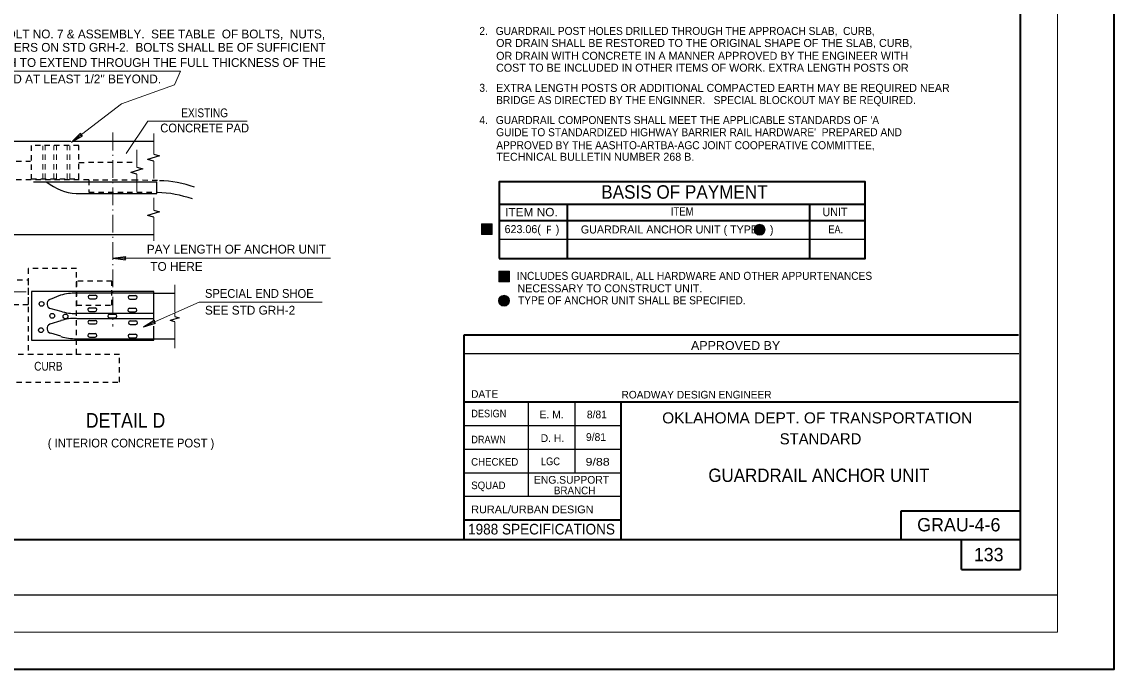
# Model space of a CAD drawing. Extents: x -68 to 845, y -11 to 259.
# Drawn here: x 697.3 to 844.7, y -11.3 to 76.1 of the extents above; entities that cross this region are included whole.
import ezdxf

# ---------------------------------------------------------------- set-up
doc = ezdxf.new("R2010")
doc.units = 0
doc.header["$LTSCALE"] = 0.48
doc.linetypes.add('DOT_DASHED', pattern=[7.7, 5, -1.2, 0.3, -1.2])
doc.linetypes.add('SHORT_DASHED', pattern=[2.7, 1.5, -1.2])
for name, color, linetype, lineweight in [('1', 7, 'Continuous', 13), ('2', 7, 'Continuous', 13), ('25', 7, 'Continuous', 25), ('26', 7, 'Continuous', 35)]:
    doc.layers.add(name, color=color, linetype=linetype, lineweight=lineweight)

msp = doc.modelspace()

# ---------------------------------------------------------------- hatches: boundary and pattern name
at = {"layer": '1'}
for points in [[(759.345, 47.3698), (760.7751, 47.3698), (760.7751, 48.7998), (759.345, 48.7998)], [(797.5995, 48.0076, 1), (796.1192, 48.0076, 1)], [(761.6713, 40.9744), (763.1014, 40.9744), (763.1014, 42.4044), (761.6713, 42.4044)], [(763.1035, 38.4144, 1), (761.6232, 38.4144, 1)]]:
    msp.add_hatch(color=256, dxfattribs=at).paths.add_polyline_path(points)

# ---------------------------------------------------------------- linework, layer by layer
for p, q in [((837.0702, -6.3191), (837.0702, 223.6635)), ((690.2855, 69.4358), (718.7016, 69.4358)), ((715.0752, 58.2063), (715.0752, 61.0103)), ((712.7954, 56.4458), (712.7954, 58.8102)), ((715.0752, 57.2728), (715.0752, 54.942)), ((712.7954, 55.5124), (712.7954, 53.1816)), ((715.0773, 50.6333), (715.0773, 52.3138)), ((715.0773, 49.6998), (715.0773, 46.503)), ((709.5885, 44.1829), (738.947, 44.1829)), ((717.9307, 36.8891), (717.9307, 40.559)), ((690.6722, 39.6281), (697.8619, 39.6281)), ((717.9307, 36.2821), (717.9307, 36.7077)), ((717.9307, 35.5878), (717.9307, 31.9957)), ((477.0972, -6.3191), (837.0702, -6.3191))]:
    msp.add_line(p, q, dxfattribs=at)
at = {"layer": '1', "lineweight": 40}
for p, q in [((832.0702, 2.124), (832.0702, 211.1647)), ((507.0949, 6.18), (832.0702, 6.18))]:
    msp.add_line(p, q, dxfattribs=at)
at = {"layer": '1', "lineweight": 25}
for p, q in [((703.9882, 59.844), (705.1863, 61.0527)), ((703.9882, 59.844), (705.4679, 60.6848)), ((694.7332, 59.9543), (703.8747, 59.9543)), ((704.2713, 59.9543), (715.0752, 59.9543)), ((715.0752, 57.2728), (714.2522, 57.4925)), ((712.7954, 55.5124), (711.9724, 55.732)), ((698.8348, 54.4903), (715.4966, 54.4903)), ((715.0773, 49.6998), (714.2542, 49.9194)), ((694.7332, 47.3601), (715.0773, 47.3601)), ((709.5888, 44.1821), (711.2748, 44.4138)), ((709.5888, 44.1821), (711.2748, 43.9504)), ((702.5102, 39.1517), (701.0891, 38.5882)), ((704.642, 39.4703), (715.08, 39.4703)), ((706.4552, 39.1762), (707.2392, 39.1762)), ((706.4552, 38.6862), (707.2392, 38.6862)), ((711.8457, 39.1272), (712.6297, 39.1272)), ((711.8457, 38.6372), (712.6297, 38.6372)), ((715.08, 39.4457), (717.9307, 39.4457)), ((701.1871, 37.3631), (702.5593, 36.9955)), ((706.4061, 37.461), (707.1902, 37.461)), ((706.4061, 36.971), (707.1902, 36.971)), ((711.7967, 37.412), (712.5808, 37.412)), ((711.7967, 36.922), (712.5808, 36.922)), ((702.5348, 35.7214), (701.0646, 35.2557)), ((704.6909, 36.0154), (715.08, 36.0154)), ((704.7155, 36.7259), (715.08, 36.7259)), ((706.4307, 35.7703), (707.2147, 35.7703)), ((709.1014, 36.6035), (709.8855, 36.6035)), ((709.1014, 36.1134), (709.8855, 36.1134)), ((711.8947, 35.6968), (712.6788, 35.6968)), ((713.7023, 34.9042), (715.15, 35.7991)), ((717.9307, 35.5878), (717.3186, 35.7512)), ((702.5593, 33.6141), (701.1871, 34.0307)), ((706.4061, 33.9817), (707.1902, 33.9817)), ((706.4307, 35.2803), (707.2147, 35.2803)), ((711.8947, 35.2068), (712.6788, 35.2068)), ((713.7023, 34.9042), (715.3376, 35.3754)), ((704.7155, 33.2956), (715.08, 33.2956)), ((706.4061, 33.4917), (707.1902, 33.4917)), ((711.8457, 33.9082), (712.6297, 33.9082)), ((711.8457, 33.4182), (712.6297, 33.4182)), ((715.08, 33.2956), (717.9307, 33.2956)), ((492.096, -1.3193), (837.0702, -1.3193))]:
    msp.add_line(p, q, dxfattribs=at)
at = {"layer": '1', "linetype": 'DOT_DASHED'}
msp.add_line((709.5443, 61.1214), (709.5443, 34.9302), dxfattribs=at)
at = {"layer": '1', "linetype": 'SHORT_DASHED'}
for p, q in [((700.1044, 54.8679), (700.1044, 59.3348)), ((700.4427, 54.8679), (700.4427, 59.3348)), ((701.6037, 54.8679), (701.6037, 59.3772)), ((701.9419, 54.8679), (701.9419, 59.3772)), ((703.4001, 54.8679), (703.4001, 59.3348)), ((703.7383, 54.8679), (703.7383, 59.3348))]:
    msp.add_line(p, q, dxfattribs=at)
at = {"layer": '1', "linetype": 'SHORT_DASHED', "lineweight": 25}
for p, q in [((691.3384, 57.2591), (698.4673, 57.2591)), ((704.9605, 57.1121), (712.7954, 57.1247)), ((691.3384, 54.8091), (712.2867, 54.7598)), ((712.2622, 54.7598), (715.7661, 54.6863))]:
    msp.add_line(p, q, dxfattribs=at)
at = {"layer": '1', "lineweight": 35}
msp.add_lwpolyline([(471.0087, -11.3371), (844.7178, -11.3371), (844.7178, 259.2965), (471.0087, 259.2965)], close=True, dxfattribs=at)
at = {"layer": '1'}
for points in [[(718.7016, 69.4358), (717.8793, 67.5847), (710.7246, 65.0279), (703.9875, 59.8446)], [(711.3771, 58.3274), (714.2822, 62.6533), (727.6917, 62.6533)], [(737.8202, 38.2415), (721.2328, 38.2415), (713.7017, 34.9049)]]:
    msp.add_lwpolyline(points, dxfattribs=at)
at = {"layer": '1', "lineweight": 25}
for points in [[(705.1863, 61.0527), (705.225, 60.7876), (705.4679, 60.6848)], [(715.0752, 58.2063), (715.8727, 57.9936), (714.2522, 57.4925)], [(712.7954, 56.4458), (713.5931, 56.2331), (711.9724, 55.732)], [(704.6175, 52.8976), (715.4966, 52.8976), (715.4966, 54.4903)], [(715.0773, 50.6333), (715.8749, 50.4206), (714.2542, 49.9194)], [(711.2748, 44.4138), (711.1444, 44.1797), (711.2748, 43.9504)], [(715.08, 35.837), (715.08, 39.6662), (698.5653, 39.6662), (698.5653, 33.0996), (715.08, 33.0996), (715.08, 35.0027)], [(715.15, 35.7991), (715.1255, 35.5322), (715.3376, 35.3754)], [(717.9307, 36.2821), (718.524, 36.1238), (717.3186, 35.7512)]]:
    msp.add_lwpolyline(points, dxfattribs=at)
at = {"layer": '1', "linetype": 'SHORT_DASHED', "lineweight": 25}
for points in [[(698.5408, 54.8823), (704.9605, 54.8823), (704.9605, 59.3908), (698.5408, 59.3908)], [(698.1487, 31.1884), (704.6665, 31.1884), (704.6665, 42.7781), (698.1487, 42.7781)], [(698.1487, 37.8776), (694.0569, 37.8776), (694.0569, 41.2344), (698.1487, 41.2344)], [(704.642, 37.8286), (709.4444, 37.8286), (709.4444, 41.0629), (704.642, 41.0629)], [(690.0629, 27.415), (710.4736, 27.415), (710.4736, 31.1638), (690.0629, 31.1638)]]:
    msp.add_lwpolyline(points, close=True, dxfattribs=at)
msp.add_lwpolyline([(706.3326, 54.7598), (706.3326, 53.0691), (715.4221, 53.0691)], dxfattribs=at)
at = {"layer": '1'}
for points in [[(759.345, 47.3698), (760.7751, 47.3698), (760.7751, 48.7998), (759.345, 48.7998)], [(761.6713, 40.9744), (763.1014, 40.9744), (763.1014, 42.4044), (761.6713, 42.4044)]]:
    msp.add_lwpolyline(points, close=True, dxfattribs=at)
for centre in [(796.8594, 48.0076), (762.3634, 38.4144)]:
    msp.add_circle(centre, 0.7401, dxfattribs=at)
at = {"layer": '1', "lineweight": 25}
for centre in [(699.9375, 38.0001), (701.3831, 36.3829), (703.1718, 36.3094), (699.864, 34.4472)]:
    msp.add_circle(centre, 0.3195, dxfattribs=at)
for centre, radius, start, end in [((715.4333, 39.2105), 15.4328, 70.46778, 88.40048), ((705.1363, 60.0361), 7.1573, 231.41583, 265.84384), ((715.1393, 37.6178), 15.4328, 70.46778, 88.40048), ((701.3246, 38.0009), 0.6525, 115.84876, 257.83679), ((704.4775, 32.9139), 6.5334, 88.77249, 107.29893), ((706.4796, 38.9312), 0.2462, 95.71059, 264.28941), ((707.2147, 38.9312), 0.2462, 275.71059, 84.28941), ((711.8702, 38.8822), 0.2462, 95.71059, 264.28941), ((712.6053, 38.8822), 0.2462, 275.71059, 84.28941), ((704.4775, 43.2334), 6.5334, 252.70107, 271.22751), ((706.4306, 37.216), 0.2462, 95.71059, 264.28941), ((707.1657, 37.216), 0.2462, 275.71059, 84.28941), ((711.8212, 37.167), 0.2462, 95.71059, 264.28941), ((712.5562, 37.167), 0.2462, 275.71059, 84.28941), ((704.502, 29.508), 6.5334, 88.77249, 107.29893), ((706.4551, 35.5254), 0.2462, 95.71059, 264.28941), ((707.1902, 35.5254), 0.2462, 275.71059, 84.28941), ((709.1259, 36.3584), 0.2462, 95.71059, 264.28941), ((709.861, 36.3584), 0.2462, 275.71059, 84.28941), ((711.9192, 35.4518), 0.2462, 95.71059, 264.28941), ((712.6543, 35.4518), 0.2462, 275.71059, 84.28941), ((701.3246, 34.6686), 0.6525, 115.84876, 257.83679), ((706.4306, 33.7367), 0.2462, 95.71059, 264.28941), ((707.1657, 33.7367), 0.2462, 275.71059, 84.28941), ((704.502, 39.8275), 6.5334, 252.70107, 271.22751), ((711.8702, 33.6632), 0.2462, 95.71059, 264.28941), ((712.6053, 33.6632), 0.2462, 275.71059, 84.28941)]:
    msp.add_arc(centre, radius, start, end, dxfattribs=at)
at = {"layer": '25', "lineweight": 40}
for p, q in [((756.939, 33.7732), (756.939, 6.18)), ((831.8277, 33.7732), (756.939, 33.7732)), ((756.939, 24.7867), (831.8277, 24.7867)), ((778.1104, 24.7867), (778.1104, 6.18)), ((815.9824, 10.0429), (832.0702, 10.0429)), ((815.9824, 6.18), (815.9824, 10.0429)), ((824.091, 2.124), (824.091, 6.18)), ((824.091, 2.124), (832.0702, 2.124))]:
    msp.add_line(p, q, dxfattribs=at)
at = {"layer": '25'}
for p, q in [((756.9492, 31.2769), (831.8378, 31.2769)), ((765.6067, 24.7867), (765.6067, 12.0375)), ((771.9267, 24.7867), (771.9267, 15.201)), ((756.9492, 21.5914), (778.1172, 21.5914)), ((756.9492, 18.3964), (778.1172, 18.3964)), ((756.9492, 15.201), (778.0962, 15.201)), ((756.9492, 12.0057), (778.0962, 12.0057))]:
    msp.add_line(p, q, dxfattribs=at)
at = {"layer": '25', "lineweight": 35}
msp.add_line((756.939, 8.8102), (778.1104, 8.8102), dxfattribs=at)
at = {"layer": '26'}
for p, q in [((761.6717, 51.4668), (811.1282, 51.4668)), ((770.9316, 44.1397), (770.9316, 51.3618)), ((803.6545, 44.1397), (803.6545, 51.4676)), ((761.8194, 49.2539), (811.1282, 49.2539))]:
    msp.add_line(p, q, dxfattribs=at)
at = {"layer": '26', "lineweight": 25}
msp.add_line((761.7456, 46.7456), (811.1282, 46.7456), dxfattribs=at)
at = {"layer": '26'}
msp.add_lwpolyline([(761.7133, 44.1397), (811.1282, 44.1397), (811.1282, 54.4926), (761.7133, 54.4926)], close=True, dxfattribs=at)

# ---------------------------------------------------------------- texts
at = {"layer": '1'}
for s, height, width, p in [('2.', 1.08, 0.95, (759.0339, 74.3211)), ('3.', 1.08, 0.95, (759.034, 66.6407)), ('BRIDGE AS DIRECTED BY THE ENGINNER.   SPECIAL BLOCKOUT MAY BE REQUIRED.', 1.08, 0.95, (761.3032, 64.9832)), ('EXISTING', 1.188, 0.85, (718.8028, 63.203)), ('CONCRETE PAD', 1.188, 0.95, (715.9612, 61.1575)), ('4.', 1.08, 0.95, (759.034, 62.2828)), ("GUARDRAIL COMPONENTS SHALL MEET THE APPLICABLE STANDARDS OF 'A", 1.08, 0.95, (761.2623, 62.2858)), ('SPECIAL END SHOE', 1.188, 0.95, (721.9954, 38.8136)), ('CURB', 1.188, 0.85, (698.9472, 28.9812)), ('DETAIL D', 1.98, 0.9, (705.9148, 21.2744)), ('( INTERIOR CONCRETE POST )', 1.188, 0.95, (700.7812, 18.6082))]:
    msp.add_text(s, height=height, dxfattribs=dict(at, width=width)).set_placement(p)
for s, height, p in [('4 EA. BOLT NO. 7 & ASSEMBLY.  SEE TABLE  OF BOLTS,  NUTS,', 1.188, (689.8355, 73.8524)), ('& WASHERS ON STD GRH-2.  BOLTS SHALL BE OF SUFFICIENT', 1.188, (689.9287, 72.0498)), ('LENGTH TO EXTEND THROUGH THE FULL THICKNESS OF THE', 1.188, (690.1153, 69.9985)), ('OR DRAIN WITH CONCRETE IN A MANNER APPROVED BY THE ENGINEER WITH', 1.08, (761.3032, 70.9597)), ('COST TO BE INCLUDED IN OTHER ITEMS OF WORK. EXTRA LENGTH POSTS OR', 1.08, (761.2926, 69.3523)), ("NUT AND AT LEAST 1/2'' BEYOND.", 1.188, (690.2175, 67.7827)), ('EXTRA LENGTH POSTS OR ADDITIONAL COMPACTED EARTH MAY BE REQUIRED NEAR ', 1.08, (761.2916, 66.6268)), ('PAY LENGTH OF ANCHOR UNIT', 1.188, (714.149, 44.7909)), ('TO HERE', 1.188, (714.6266, 42.4601)), ('SEE STD GRH-2', 1.188, (721.9954, 36.5499))]:
    msp.add_text(s, height=height, dxfattribs=at).set_placement(p)
at = {"layer": '2'}
for s, width, p in [('GUARDRAIL POST HOLES DRILLED THROUGH THE APPROACH SLAB,  CURB,', 0.95, (761.241, 74.3167)), ("GUIDE TO STANDARDIZED HIGHWAY BARRIER RAIL HARDWARE'  PREPARED AND", 0.95, (761.3035, 60.6417)), ('APPROVED BY THE AASHTO-ARTBA-AGC JOINT COOPERATIVE COMMITTEE,', 0.95, (761.3182, 58.8883)), ('F', 0.75, (768.0882, 47.4847)), ('EA.', 0.85, (806.1464, 47.521)), ('INCLUDES GUARDRAIL, ALL HARDWARE AND OTHER APPURTENANCES ', 0.95, (764.0997, 41.2432)), ('TYPE OF ANCHOR UNIT SHALL BE SPECIFIED.', 0.95, (764.2538, 37.9427))]:
    msp.add_text(s, height=1.08, dxfattribs=dict(at, width=width)).set_placement(p)
for s, p in [('OR DRAIN SHALL BE RESTORED TO THE ORIGINAL SHAPE OF THE SLAB, CURB,', (761.2986, 72.6939)), ('TECHNICAL BULLETIN NUMBER 268 B.', (761.3223, 57.3268)), ('623.06(     )', (762.4385, 47.5514)), ('GUARDRAIL ANCHOR UNIT ( TYPE    )', (772.7363, 47.5055)), ('NECESSARY TO CONSTRUCT UNIT.', (764.1767, 39.5624))]:
    msp.add_text(s, height=1.08, dxfattribs=at).set_placement(p)
at = {"layer": '25'}
for s, height, width, p in [('APPROVED BY', 1.196, 1.05, (787.6035, 31.7764)), ('DESIGN', 1.025, 0.9, (757.9474, 22.6797)), ('OKLAHOMA DEPT. OF TRANSPORTATION', 1.486, 1.05, (783.7095, 21.8535)), ('DRAWN', 1.025, 0.9, (757.9474, 19.1652)), ('CHECKED', 1.025, 0.95, (757.9275, 16.1494)), ('LGC', 1.042, 0.9, (767.3407, 16.2076)), ('9/88', 1.042, 1.2, (773.3722, 16.1489)), ('GUARDRAIL ANCHOR UNIT', 1.8, 0.95, (789.941, 13.9476)), ('SQUAD', 1.025, 0.95, (757.9377, 12.9742)), ('BRANCH', 1.042, 0.95, (769.0957, 12.279)), ('RURAL/URBAN DESIGN', 1.042, 1.05, (757.9377, 9.7189)), ('1988 SPECIFICATIONS', 1.44, 0.95, (757.5118, 6.8527))]:
    msp.add_text(s, height=height, dxfattribs=dict(at, width=width)).set_placement(p)
for s, height, p in [('DATE', 1.025, (757.9182, 25.3122)), ('ROADWAY DESIGN ENGINEER', 1.025, (778.2195, 25.2242)), ('8/81', 1.042, (773.5418, 22.5402)), ('E. M.', 1.042, (767.1653, 22.5402)), ('D. H. ', 1.042, (767.3115, 19.3445)), ('9/81', 1.042, (773.4248, 19.4912)), ('STANDARD', 1.498, (799.578, 19.0242)), ('ENG.SUPPORT', 1.042, (766.4014, 13.7152)), ('GRAU-4-6', 1.8, (818.1297, 7.2712)), ('133', 1.8, (825.7767, 3.2382))]:
    msp.add_text(s, height=height, dxfattribs=at).set_placement(p)
at = {"layer": '26'}
for s, height, width, p in [('BASIS OF PAYMENT', 1.818, 0.95, (775.4883, 52.2044)), ('ITEM NO.', 1.136, 1.05, (762.5209, 49.8208)), ('ITEM', 1.136, 0.85, (784.8686, 49.9177)), ('UNIT', 1.136, 0.95, (805.352, 49.8438))]:
    msp.add_text(s, height=height, dxfattribs=dict(at, width=width)).set_placement(p)

doc.saveas('drawing.dxf')
